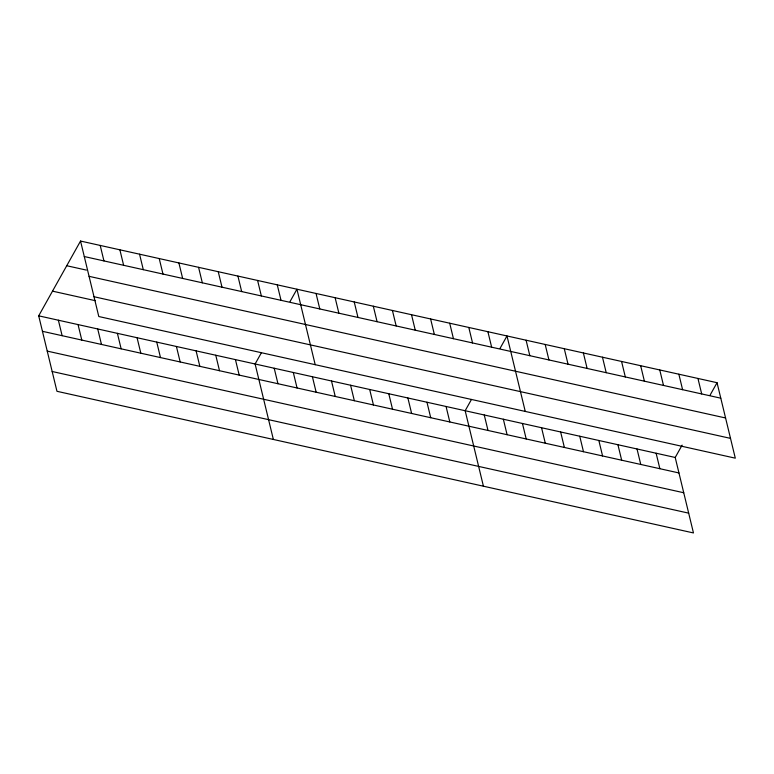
<?xml version="1.0" encoding="UTF-8"?>
<svg xmlns="http://www.w3.org/2000/svg" width="774" height="774" viewBox="0 0 774 774"><rect width="100%" height="100%" fill="white"/><g stroke="black" fill="none" stroke-linecap="round" stroke-linejoin="round"><path stroke-width="1.16" d="M682.117 445.137L675.209 457.473L693.465 532.947L56.957 391.296L38.7 315.831L80.535 241.053L717.043 382.704L735.3 458.169L98.791 316.527L80.535 241.053M261.438 352.683L255.11 363.983L273.367 439.458M290.047 301.55L296.945 289.215L315.202 364.689M471.492 399.423L465.164 410.733L483.421 486.198M500.091 348.3L506.989 335.955L525.256 411.429M710.135 395.04L717.043 382.704M84.279 256.542L720.788 398.184M66.728 265.734L86.398 270.107M89.068 276.337L725.577 417.979M94.002 296.732L730.511 438.374M52.506 291.15L95.328 300.68M38.7 315.831L675.209 457.473M42.444 331.311L678.953 472.953M47.233 351.106L683.742 492.748M52.168 371.501L688.676 513.152M697.945 378.457L701.689 393.937M678.856 374.2L682.6 389.69M659.758 369.953L663.502 385.433M640.659 365.705L644.403 381.185M656.12 453.225L659.864 468.705M621.561 361.458L625.315 376.938M637.021 448.978L640.766 464.458M602.472 357.211L606.216 372.691M617.923 444.721L621.667 460.211M583.373 352.954L587.118 368.434M598.834 440.474L602.578 455.954M564.275 348.706L568.029 364.186M579.736 436.226L583.48 451.706M545.186 344.459L548.93 359.939M560.637 431.979L564.381 447.459M526.088 340.212L529.832 355.692M541.548 427.732L545.293 443.212M522.45 423.475L526.194 438.964M487.901 331.707L491.645 347.187M503.352 419.227L507.096 434.707M468.802 327.46L472.546 342.94M484.253 414.98L488.007 430.46M449.704 323.213L453.448 338.693M430.615 318.965L434.359 334.445M446.066 406.485L449.81 421.965M411.516 314.708L415.261 330.198M426.967 402.228L430.721 417.718M392.418 310.461L396.162 325.941M407.879 397.981L411.623 413.461M373.329 306.214L377.073 321.694M388.78 393.734L392.524 409.214M354.231 301.966L357.975 317.446M369.682 389.486L373.436 404.966M335.132 297.719L338.877 313.199M350.593 385.239L354.337 400.719M316.044 293.462L319.788 308.942M331.495 380.982L335.239 396.462M312.396 376.735L316.15 392.215M277.266 284.842L281.02 300.322M293.307 372.488L297.052 387.968M257.597 280.459L261.341 295.939M274.209 368.24L277.953 383.72M237.918 276.086L241.672 291.566M218.249 271.703L221.993 287.183M235.441 359.61L239.185 375.09M198.579 267.33L202.324 282.81M215.762 355.227L219.506 370.717M178.9 262.947L182.645 278.427M196.093 350.854L199.837 366.334M159.231 258.564L162.975 274.054M176.414 346.471L180.168 361.951M139.552 254.191L143.296 269.671M156.745 342.098L160.489 357.578M119.883 249.809L123.627 265.298M137.066 337.716L140.82 353.196M100.204 245.435L103.948 260.915M117.396 333.342L121.141 348.822M97.718 328.96L101.471 344.44M78.048 324.587L81.792 340.067M58.369 320.204L62.123 335.684"/></g></svg>
